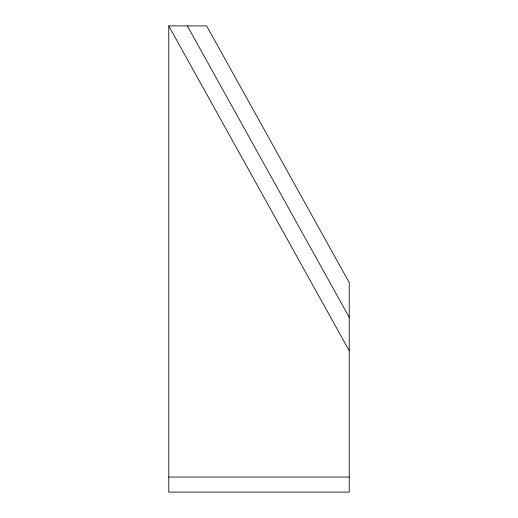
<?xml version="1.0" encoding="UTF-8"?>
<svg xmlns="http://www.w3.org/2000/svg" width="518" height="518" viewBox="0 0 518 518"><rect width="100%" height="100%" fill="white"/><g stroke="black" fill="none" stroke-linecap="round" stroke-linejoin="round"><path stroke-width="0.78" d="M168.771 25.9L206.617 25.9L349.229 282.608L349.229 492.1L168.771 492.1L168.771 25.9L349.229 350.738M168.771 477.046L349.229 477.046M187.348 25.9L349.229 317.294"/></g></svg>
